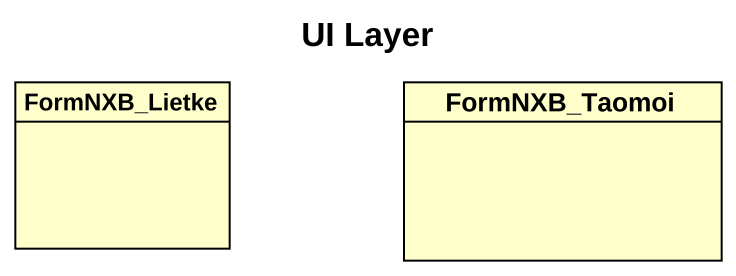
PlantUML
@startuml
title UI Layer
hide circle
hide empty members
class FormNXB_Lietke
class FormNXB_Taomoi
@enduml
